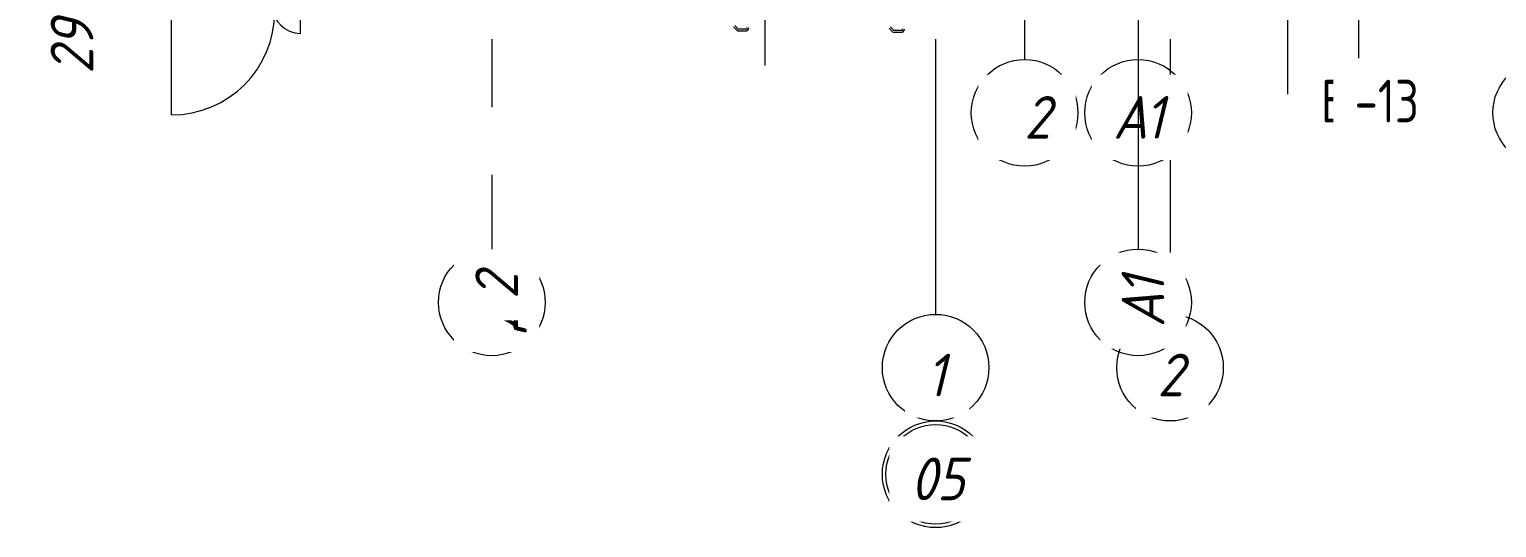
# Model space of a CAD drawing. Header units: metres. Extents: x 50 to 891, y -1294 to 247.
# Drawn here: x 257.4 to 326.2, y -1225.5 to -1202.1 of the extents above; entities that cross this region are included whole.
import ezdxf

# ---------------------------------------------------------------- set-up
doc = ezdxf.new("R2010")
doc.units = ezdxf.units.M
doc.linetypes.add('Линия сетки', pattern=[22.225, 12.7, -3.175, 3.175, -3.175])
for name, color, linetype, lineweight in [('A-DETL-GENF', 1, 'Continuous', 9), ('A-DOOR', 1, 'Continuous', 9), ('A-GENM', 13, 'Continuous', 9), ('S-GRID-IDEN', 9, 'Continuous', 9)]:
    doc.layers.add(name, color=color, linetype=linetype, lineweight=lineweight)
doc.layers.add('ПЛАН', color=8, linetype='Continuous')
doc.styles.add('ISOCPEUR_1', font='isocpeur.ttf', dxfattribs={"width": 0.8, "height": 250})
doc.styles.add('ISOCPEUR_I', font='isocpeui.ttf', dxfattribs={"width": 0.9, "height": 350})
doc.styles.add('ISOCPEUR_I_1', font='isocpeui.ttf', dxfattribs={"width": 0.9, "height": 250})

# ---------------------------------------------------------------- blocks, each defined once
blk = doc.blocks.new('Aluprof_MB-104-Passive-AERO_E_Alu_Door-Sgl-Inward-Opening_ENG_R-00290rfa - ДНМО 24х11 п-7406279--1В')
at = {"layer": 'A-GENM'}
for p, q in [((311, 166), (313, 181)), ((327, 163), (330, 178)), ((330, 178), (407, 178)), ((407, 195), (331, 195)), ((439, 145), (407, 178)), ((451, 157), (419, 190))]:
    blk.add_line(p, q, dxfattribs=at)
for centre, radius, start, end in [((330, 178), 17.3, 89.5173, 170), ((407, 178), 17.2, 44, 90.445)]:
    blk.add_arc(centre, radius, start, end, dxfattribs=at)
blk = doc.blocks.new('Ось сетки - Заголовок сетки - Окружность 5 мм-84278--1В')
at = {"layer": 'S-GRID-IDEN'}
blk.add_circle((0, 0), 5, dxfattribs=at)
blk = doc.blocks.new('Ось сетки - Заголовок сетки - Окружность 5 ДВОЙНОЙ мм-2920442--1В')
at = {"layer": 'S-GRID-IDEN'}
for radius in [5, 4.67]:
    blk.add_circle((0, 0), radius, dxfattribs=at)
blk = doc.blocks.new('Дверь полуторка - 1300 x 2440 П _для витража_-7385797--1Г')
at = {"layer": 'A-DETL-GENF'}
for p, q in [((-524, 82), (-606, 82)), ((-606, 82), (-606, 5)), ((-606, 5), (-524, 5)), ((-524, 5), (-524, 82)), ((-524, 82), (276, 82)), ((276, 61), (-524, 61)), ((276, 55), (-524, 55)), ((-524, 39), (276, 39)), ((-524, 35), (276, 35)), ((276, 19), (-524, 19)), ((276, 13), (-524, 13)), ((-524, 5), (281, 5)), ((276, 5), (276, 82)), ((276, 82), (357, 82)), ((357, 5), (276, 5)), ((429, 82), (347, 82)), ((347, 82), (347, 5)), ((347, 5), (429, 5)), ((357, 82), (357, 5)), ((524, 5), (424, 5)), ((429, 5), (429, 82)), ((524, 82), (429, 82)), ((429, 61), (524, 61)), ((429, 55), (524, 55)), ((524, 39), (429, 39)), ((524, 35), (429, 35)), ((429, 19), (524, 19)), ((429, 13), (524, 13)), ((524, 5), (524, 82)), ((524, 82), (605, 82)), ((605, 5), (524, 5)), ((605, 82), (605, 5))]:
    blk.add_line(p, q, dxfattribs=at)
at = {"layer": 'A-DOOR'}
for p, q in [((-651, 5), (-651, 82)), ((-651, 82), (-606, 82)), ((-606, 5), (-651, 5)), ((-606, 82), (-606, 5)), ((605, 5), (605, 82)), ((605, 82), (650, 82)), ((650, 5), (605, 5)), ((605, -258), (605, 5)), ((650, 82), (650, 5)), ((-606, -1023), (-606, -55))]:
    blk.add_line(p, q, dxfattribs=at)
for centre, radius, start, end in [((605, 5), 263, 180, 270), ((-606, -55), 968, 270, 0)]:
    blk.add_arc(centre, radius, start, end, dxfattribs=at)
at = {"layer": 'A-GENM'}
for p, q in [((187, 139), (187, 133)), ((320, 142), (191, 142)), ((322, 98), (320, 142)), ((292, 130), (190, 130)), ((297, 98), (292, 130)), ((293, 82), (293, 98)), ((293, 98), (325, 98)), ((325, 82), (293, 82)), ((325, 5), (293, 5)), ((293, 5), (293, -11)), ((325, 98), (325, 82)), ((325, -11), (325, 5)), ((187, -52), (187, -46)), ((292, -43), (190, -43)), ((320, -55), (191, -55)), ((297, -11), (292, -43)), ((293, -11), (325, -11)), ((322, -11), (320, -55))]:
    blk.add_line(p, q, dxfattribs=at)
for centre, radius, start, end in [((191, 139), 3.06, 86.3413, 180), ((190, 133), 2.92, 180, 270), ((190, -46), 2.92, 90, 180), ((191, -52), 3.06, 180, 273.6587)]:
    blk.add_arc(centre, radius, start, end, dxfattribs=at)
blk = doc.blocks.new('Aluprof_MB-104-Passive-AERO_E_Alu_Door-Sgl-Inward-Opening_ENG_R-00290rfa - ДНМО 24х11 п-7406279--1Г')
at = {"layer": 'A-GENM'}
for p, q in [((311, 166), (313, 181)), ((327, 163), (330, 178)), ((330, 178), (407, 178)), ((407, 195), (331, 195)), ((439, 145), (407, 178)), ((451, 157), (419, 190))]:
    blk.add_line(p, q, dxfattribs=at)
for centre, radius, start, end in [((330, 178), 17.3, 89.5173, 170), ((407, 178), 17.2, 44, 90.445)]:
    blk.add_arc(centre, radius, start, end, dxfattribs=at)
blk = doc.blocks.new('Ось сетки - Заголовок сетки - Окружность 5 мм-84278--1Г')
at = {"layer": 'S-GRID-IDEN'}
blk.add_circle((0, 0), 5, dxfattribs=at)

msp = doc.modelspace()

# ---------------------------------------------------------------- linework, layer by layer
at = {"layer": 'ПЛАН', "color": 8, "linetype": 'Линия сетки', "lineweight": 13}
for p, q in [((299.895, -1069.231), (299.895, -1215.489)), ((310.895, -1069.231), (310.895, -1215.489)), ((299.895, -1092.596), (299.895, -1215.489)), ((304.07, -1125.906), (304.07, -1203.54)), ((309.395, -1156.957), (309.395, -1203.54))]:
    msp.add_line(p, q, dxfattribs=at)
at = {"layer": 'ПЛАН', "color": 8, "lineweight": 13}
for p, q in [((316.399, -1130.286), (316.399, -1205.163)), ((291.895, -1203.817), (291.895, -1139.047)), ((319.742, -1201.144), (319.742, -1203.823))]:
    msp.add_line(p, q, dxfattribs=at)

# ---------------------------------------------------------------- block references
at = {"layer": 'ПЛАН', "color": 8, "lineweight": 13, "xscale": 0.005, "yscale": 0.005, "zscale": 0.005}
msp.add_blockref('Дверь полуторка - 1300 x 2440 П _для витража_-7385797--1Г', (267.07, -1201.025), dxfattribs=at)
at = {"layer": 'ПЛАН', "color": 8, "lineweight": 13}
for name, p, xscale, yscale, zscale, rotation in [('Aluprof_MB-104-Passive-AERO_E_Alu_Door-Sgl-Inward-Opening_ENG_R-00290rfa - ДНМО 24х11 п-7406279--1Г', (292.668, -1201.222), 0.005, 0.005, 0.005, 179.9999999882222), ('Aluprof_MB-104-Passive-AERO_E_Alu_Door-Sgl-Inward-Opening_ENG_R-00290rfa - ДНМО 24х11 п-7406279--1В', (299.968, -1201.289), 0.005, 0.005, 0.005, 180.0000115811491), ('Aluprof_MB-104-Passive-AERO_E_Alu_Door-Sgl-Inward-Opening_ENG_R-00290rfa - ДНМО 24х11 п-7406279--1Г', (299.968, -1201.289), 0.005, 0.005, 0.005, 179.9999999882222), ('Ось сетки - Заголовок сетки - Окружность 5 мм-84278--1В', (304.07, -1206.04), 0.4999999999999999, 0.4999999999999999, 0.4999999999999999, 180.0000115811491), ('Ось сетки - Заголовок сетки - Окружность 5 мм-84278--1В', (309.395, -1206.04), 0.4999999999999999, 0.4999999999999999, 0.4999999999999999, 180.0000115811491), ('Ось сетки - Заголовок сетки - Окружность 5 мм-84278--1В', (328.545, -1206.04), 0.4999999999999999, 0.4999999999999999, 0.4999999999999999, 180.0000115811491), ('Ось сетки - Заголовок сетки - Окружность 5 мм-84278--1Г', (279.07, -1214.929), 0.4999999999999998, 0.4999999999999998, 0.4999999999999998, 179.9999999999998), ('Ось сетки - Заголовок сетки - Окружность 5 мм-84278--1В', (299.895, -1217.989), 0.4999999999999999, 0.4999999999999999, 0.4999999999999999, 180.0000115811491), ('Ось сетки - Заголовок сетки - Окружность 5 мм-84278--1В', (310.895, -1217.989), 0.4999999999999999, 0.4999999999999999, 0.4999999999999999, 180.0000115811491)]:
    msp.add_blockref(name, p, dxfattribs=dict(at, xscale=xscale, yscale=yscale, zscale=zscale, rotation=rotation))

# ---------------------------------------------------------------- texts
at = {"layer": 'ПЛАН', "color": 8, "lineweight": 13, "insert": (258.369, -1204.211), "char_height": 2, "width": 2.02025, "attachment_point": 1, "rotation": 90, "style": 'ISOCPEUR_I_1', "bg_fill": 2}
msp.add_mtext('29', dxfattribs=at)

# ---------------------------------------------------------------- next in the draw order: texts
at = {"layer": 'ПЛАН', "color": 8, "lineweight": 13, "char_height": 2, "attachment_point": 1, "bg_fill": 2}
for s, insert, width, style in [('ВН', (317.97, -1204.491), 1.92405, 'ISOCPEUR_1'), ('\\fISOCPEUR|b0|i1|c204|p34|;\\W.9;Е', (302.894, -1205.253), 1.40696, 'ISOCPEUR_I'), ('\\fISOCPEUR|b0|i1|c204|p34|;\\W.9;А', (308.219, -1205.253), 1.8038, 'ISOCPEUR_I'), ('\\fISOCPEUR|b0|i1|c204|p34|;\\W.9;1', (299.464, -1217.335), 1.01013, 'ISOCPEUR_I'), ('\\fISOCPEUR|b0|i1|c204|p34|;\\W.9;2', (310.3, -1217.335), 1.40696, 'ISOCPEUR_I')]:
    msp.add_mtext(s, dxfattribs=dict(at, insert=insert, width=width, style=style))
at = {"layer": 'ПЛАН', "color": 8, "lineweight": 13, "insert": (278.297, -1216.257), "char_height": 2, "width": 1.8038, "attachment_point": 1, "rotation": 90, "style": 'ISOCPEUR_I', "bg_fill": 2}
msp.add_mtext('\\fISOCPEUR|b0|i1|c204|p34|;\\W.9;Д', dxfattribs=at)

# ---------------------------------------------------------------- next in the draw order: block references
at = {"layer": 'ПЛАН', "color": 8, "lineweight": 13}
for name, p, xscale, yscale, zscale, rotation in [('Ось сетки - Заголовок сетки - Окружность 5 мм-84278--1Г', (309.395, -1214.929), 0.4999999999999998, 0.4999999999999998, 0.4999999999999998, 179.9999999999998), ('Ось сетки - Заголовок сетки - Окружность 5 ДВОЙНОЙ мм-2920442--1В', (299.895, -1222.989), 0.4999999999999999, 0.4999999999999999, 0.4999999999999999, 180.0000115811491)]:
    msp.add_blockref(name, p, dxfattribs=dict(at, xscale=xscale, yscale=yscale, zscale=zscale, rotation=rotation))

# ---------------------------------------------------------------- next in the draw order: texts
at = {"layer": 'ПЛАН', "color": 8, "lineweight": 13, "char_height": 2, "attachment_point": 1, "bg_fill": 2}
for s, insert, width, style in [('-13', (319.558, -1204.491), 2.34093, 'ISOCPEUR_1'), ('\\fISOCPEUR|b0|i1|c204|p34|;\\W.9;2', (304.055, -1205.253), 1.40696, 'ISOCPEUR_I'), ('\\fISOCPEUR|b0|i1|c204|p34|;\\W.9;1', (309.707, -1205.253), 1.01013, 'ISOCPEUR_I')]:
    msp.add_mtext(s, dxfattribs=dict(at, insert=insert, width=width, style=style))
at = {"layer": 'ПЛАН', "color": 8, "lineweight": 13, "insert": (278.297, -1214.769), "char_height": 2, "width": 1.40696, "attachment_point": 1, "rotation": 90, "style": 'ISOCPEUR_I', "bg_fill": 2}
msp.add_mtext('\\fISOCPEUR|b0|i1|c204|p34|;\\W.9;2', dxfattribs=at)

# ---------------------------------------------------------------- next in the draw order: linework, layer by layer
at = {"layer": 'ПЛАН', "color": 8, "linetype": 'Линия сетки', "lineweight": 13}
msp.add_line((279.07, -1120.044), (279.07, -1212.429), dxfattribs=at)

# ---------------------------------------------------------------- next in the draw order: texts
at = {"layer": 'ПЛАН', "color": 8, "lineweight": 13, "insert": (308.622, -1216.093), "char_height": 2, "width": 1.8038, "attachment_point": 1, "rotation": 90, "style": 'ISOCPEUR_I', "bg_fill": 2}
msp.add_mtext('\\fISOCPEUR|b0|i1|c204|p34|;\\W.9;А', dxfattribs=at)
at = {"layer": 'ПЛАН', "color": 8, "lineweight": 13, "insert": (298.719, -1222.203), "char_height": 2, "width": 2.81392, "attachment_point": 1, "style": 'ISOCPEUR_I', "bg_fill": 2}
msp.add_mtext('05', dxfattribs=at)

# ---------------------------------------------------------------- next in the draw order: texts
at = {"layer": 'ПЛАН', "color": 8, "lineweight": 13, "insert": (308.622, -1214.604), "char_height": 2, "width": 1.01013, "attachment_point": 1, "rotation": 90, "style": 'ISOCPEUR_I', "bg_fill": 2}
msp.add_mtext('\\fISOCPEUR|b0|i1|c204|p34|;\\W.9;1', dxfattribs=at)

# ---------------------------------------------------------------- next in the draw order: linework, layer by layer
at = {"layer": 'ПЛАН', "color": 8, "linetype": 'Линия сетки', "lineweight": 13}
msp.add_line((309.395, -1133.713), (309.395, -1212.429), dxfattribs=at)

doc.saveas('drawing.dxf')
